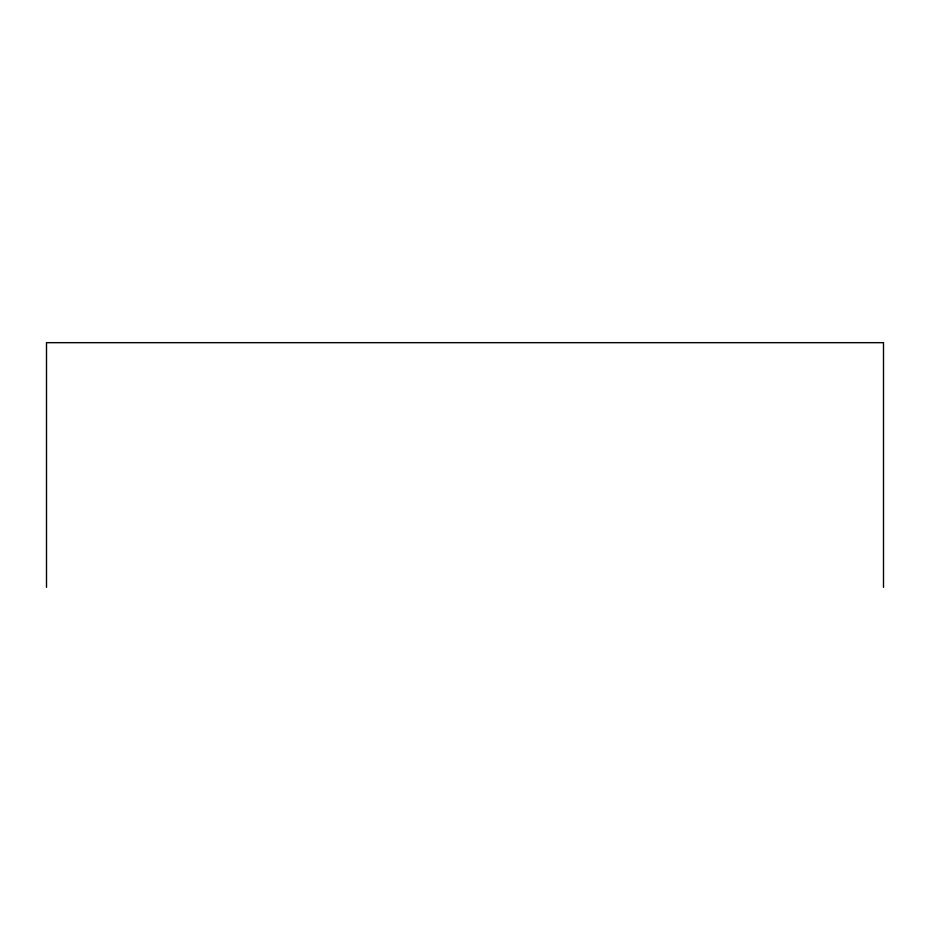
<?xml version="1.0" encoding="UTF-8"?>
<svg xmlns="http://www.w3.org/2000/svg" width="930" height="930" viewBox="0 0 930 930"><rect width="100%" height="100%" fill="white"/><g stroke="black" fill="none" stroke-linecap="round" stroke-linejoin="round"><path stroke-width="1.4" d="M883.5 587.33L883.5 342.67L46.5 342.67L46.5 587.33"/></g></svg>
